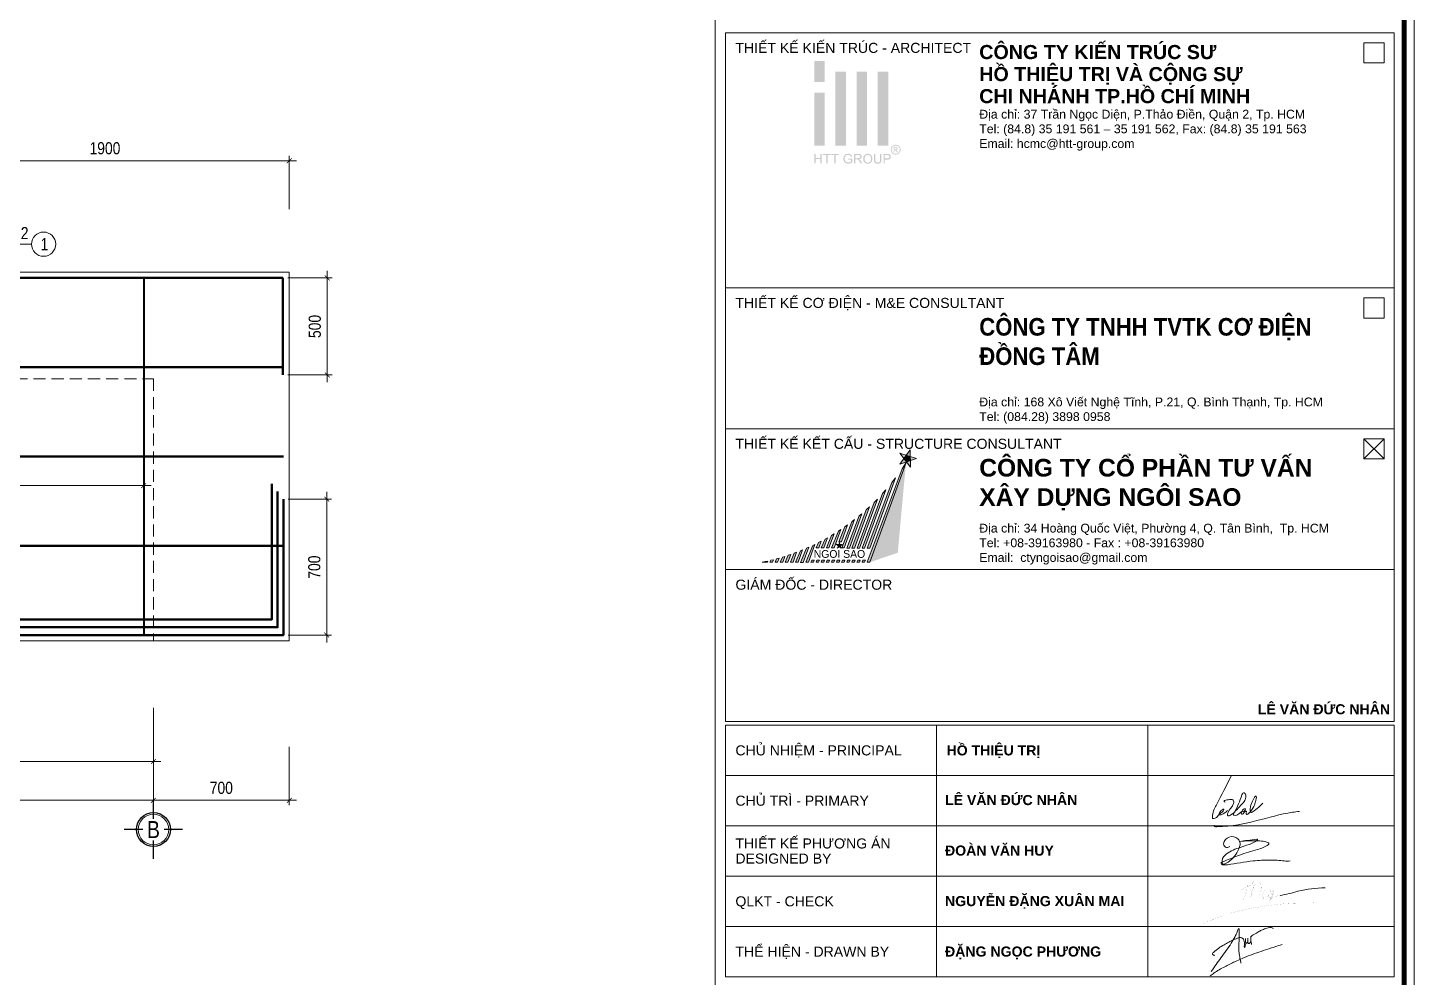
# Model space of a CAD drawing. Header units: millimetres. Extents: x 3014920 to 3563667, y -1638653 to -1356471.
# Drawn here: x 3054667 to 3061815, y -1596636 to -1591744 of the extents above; entities that cross this region are included whole.
import ezdxf
from ezdxf.enums import TextEntityAlignment as Align
from ezdxf.xclip import XClip

# ---------------------------------------------------------------- set-up
doc = ezdxf.new("R2010")
doc.units = ezdxf.units.MM
doc.header["$MEASUREMENT"] = 0
doc.header["$XCLIPFRAME"] = 0
doc.header["$PDMODE"] = 2
doc.linetypes.add('HIDDEN', pattern=[0.375, 0.25, -0.125])
doc.layers.get('0').update_dxf_attribs({"lineweight": 9})
doc.layers.get('Defpoints').update_dxf_attribs({"color": 10, "lineweight": 0})
for name, color, linetype, lineweight in [('2', 2, 'Continuous', 20), ('CDAI', 21, 'Continuous', 40), ('CHG_XX_Khung ten$0$TEXT', 7, 'Continuous', 15), ('CTHEP', 50, 'Continuous', 50), ('DBAO', 90, 'Continuous', 13), ('DGIONG', 130, 'Continuous', 13), ('KTH', 154, 'Continuous', 9), ('Net khuat', 8, 'HIDDEN', 13), ('TEXT', 7, 'Continuous', 15)]:
    doc.layers.add(name, color=color, linetype=linetype, lineweight=lineweight)
doc.layers.add('8', color=8, linetype='Continuous')
doc.layers.add('CHG_XX_Khung ten$0$A1 BORDER$0$DGIONG', color=7, linetype='Continuous', lineweight=13, true_color=0x29ffff)
doc.layers.add('CHG_XX_Khung ten$0$A1 BORDER$0$STICK', color=7, linetype='Continuous', lineweight=9, true_color=0xe60000)
doc.styles.add('CHG_XX_Khung ten$0$A1 BORDER$0$ARIAL', font='arial.ttf')
doc.styles.add('CHG_XX_Khung ten$0$A1 BORDER$0$Arial - Bold', font='arialbd.ttf', dxfattribs={"height": 2.5})
doc.styles.add('CHG_XX_Khung ten$0$A1 BORDER$0$Star-AvoBold', font='VAVOB_0.TTF')
doc.styles.add('CHG_XX_Khung ten$0$Arial - Bold', font='arialbd.ttf')
doc.styles.add('CHG_XX_Khung ten$0$title block pccc$0$ARIAL', font='arial.ttf')
doc.styles.add('CHG_XX_Khung ten$0$title block pccc$0$Arial - Bold', font='arialbd.ttf', dxfattribs={"height": 2.5})
doc.styles.add('HELVECONDENSE', font='VHELVCN_0.TTF')
doc.styles.add('Star-HelCon', font='VHELVCN_0.TTF')
doc.styles.add('TTP-HelCon', font='VHELVCN_0.TTF')
doc.styles.add('VNI-HELVE-CONDENSE', font='VHELVCN_0.TTF')
doc.dimstyles.new('kc-25', dxfattribs={"dimtxt": 62.5, "dimasz": 20, "dimexe": 20, "dimexo": 50, "dimgap": 25, "dimtad": 3, "dimdec": 0, "dimzin": 0, "dimdsep": 46, "dimtxsty": 'VNI-HELVE-CONDENSE', "dimblk": 'DIM', "dimcen": 2.5, "dimclrd": 256, "dimclre": 154, "dimclrt": 7, "dimaunit": 1, "dimadec": 0, "dimazin": 0, "dimtfac": 1, "dimtdec": 0, "dimtix": 1, "dimtmove": 0, "dimatfit": 3, "dimldrblk": 'DOT', "dimfxl": 1, "dimtolj": 1, "dimtzin": 0, "dimarcsym": 0})
doc.dimstyles.new('TTP-25', dxfattribs={"dimscale": 25, "dimtxt": 2.5, "dimasz": 1, "dimexe": 1, "dimexo": 1, "dimgap": 0.09, "dimtad": 0, "dimdec": 4, "dimrnd": 1, "dimzin": 9, "dimdsep": 46, "dimtxsty": 'TTP-HelCon', "dimblk": 'ARCHTICK', "dimcen": 0.09, "dimdle": 1.5, "dimclrd": 256, "dimclre": 256, "dimclrt": 7, "dimadec": 0, "dimazin": 0, "dimtfac": 1, "dimtdec": 4, "dimtmove": 0, "dimatfit": 3, "dimldrblk": 'ARCHTICK', "dimfxl": 1, "dimtvp": 1, "dimtolj": 1, "dimtzin": 0, "dimarcsym": 0})

# ---------------------------------------------------------------- blocks, each defined once
blk = doc.blocks.new('_ArchTick')
at = {"color": 0, "linetype": 'ByBlock', "const_width": 0.15}
blk.add_lwpolyline([(-0.5, -0.5), (0.5, 0.5)], dxfattribs=at)
blk = doc.blocks.new('*D1172')
at = {"layer": 'Defpoints', "color": 0, "transparency": 16777216}
for p in [(23196.7, -673.3), (23896.7, -673.3), (23896.7, -974.4)]:
    blk.add_point(p, dxfattribs=at)
at = {"layer": 'KTH', "lineweight": -2, "transparency": 16777216}
for p, q in [((23196.7, -698.3), (23196.7, -999.4)), ((23896.7, -698.3), (23896.7, -999.4)), ((23159.2, -974.4), (23934.2, -974.4))]:
    blk.add_line(p, q, dxfattribs=at)
at = {"layer": 'KTH', "lineweight": -2, "transparency": 16777216, "xscale": 25, "yscale": 25, "zscale": 25, "rotation": 180}
blk.add_blockref('_ArchTick', (23196.7, -974.4), dxfattribs=at)
at = {"layer": 'KTH', "lineweight": -2, "transparency": 16777216, "xscale": 25, "yscale": 25, "zscale": 25}
blk.add_blockref('_ArchTick', (23896.7, -974.4), dxfattribs=at)
at = {"layer": 'KTH', "color": 7, "transparency": 16777216, "insert": (23546.7, -910.5), "char_height": 62.5, "attachment_point": 5, "style": 'TTP-HelCon'}
blk.add_mtext('\\A1;700', dxfattribs=at)
blk = doc.blocks.new('*D1173')
at = {"layer": 'Defpoints', "color": 0, "transparency": 16777216}
for p in [(20096.7, -473.4), (23196.7, -473.4), (23196.7, -774.4)]:
    blk.add_point(p, dxfattribs=at)
at = {"layer": 'KTH', "lineweight": -2, "transparency": 16777216}
for p, q in [((20096.7, -498.4), (20096.7, -799.4)), ((23196.7, -498.4), (23196.7, -799.4)), ((20059.2, -774.4), (23234.2, -774.4))]:
    blk.add_line(p, q, dxfattribs=at)
at = {"layer": 'KTH', "lineweight": -2, "transparency": 16777216, "xscale": 25, "yscale": 25, "zscale": 25, "rotation": 180}
blk.add_blockref('_ArchTick', (20096.7, -774.4), dxfattribs=at)
at = {"layer": 'KTH', "lineweight": -2, "transparency": 16777216, "xscale": 25, "yscale": 25, "zscale": 25}
blk.add_blockref('_ArchTick', (23196.7, -774.4), dxfattribs=at)
at = {"layer": 'KTH', "color": 7, "transparency": 16777216, "insert": (21646.7, -710.6), "char_height": 62.5, "attachment_point": 5, "style": 'TTP-HelCon'}
blk.add_mtext('\\A1;3100', dxfattribs=at)
blk = doc.blocks.new('*D1174')
at = {"layer": 'Defpoints', "color": 0, "transparency": 16777216}
for p in [(23896.7, 2321), (21996.7, 2047), (23896.7, 2047)]:
    blk.add_point(p, dxfattribs=at)
at = {"layer": 'KTH', "lineweight": -2, "transparency": 16777216}
for p, q in [((21959.2, 2321), (23934.2, 2321)), ((21996.7, 2072), (21996.7, 2346)), ((23896.7, 2072), (23896.7, 2346))]:
    blk.add_line(p, q, dxfattribs=at)
at = {"layer": 'KTH', "lineweight": -2, "transparency": 16777216, "xscale": 25, "yscale": 25, "zscale": 25, "rotation": 180}
blk.add_blockref('_ArchTick', (21996.7, 2321), dxfattribs=at)
at = {"layer": 'KTH', "lineweight": -2, "transparency": 16777216, "xscale": 25, "yscale": 25, "zscale": 25}
blk.add_blockref('_ArchTick', (23896.7, 2321), dxfattribs=at)
at = {"layer": 'KTH', "color": 7, "transparency": 16777216, "insert": (22946.7, 2384.9), "char_height": 62.5, "attachment_point": 5, "style": 'TTP-HelCon'}
blk.add_mtext('\\A1;1900', dxfattribs=at)
blk = doc.blocks.new('*D1180')
at = {"layer": 'Defpoints', "color": 0, "transparency": 16777216}
for p in [(20096.7, 1144.2), (23146.7, 1144.2), (20096.7, 647)]:
    blk.add_point(p, dxfattribs=at)
at = {"layer": 'KTH', "lineweight": -2, "transparency": 16777216}
for p, q in [((20096.7, 1119.2), (20096.7, 622)), ((23146.7, 1119.2), (23146.7, 622)), ((23184.2, 647), (20059.2, 647))]:
    blk.add_line(p, q, dxfattribs=at)
at = {"layer": 'KTH', "lineweight": -2, "transparency": 16777216, "xscale": 25, "yscale": 25, "zscale": 25, "rotation": 180}
blk.add_blockref('_ArchTick', (20096.7, 647), dxfattribs=at)
at = {"layer": 'KTH', "lineweight": -2, "transparency": 16777216, "xscale": 25, "yscale": 25, "zscale": 25}
blk.add_blockref('_ArchTick', (23146.7, 647), dxfattribs=at)
at = {"layer": 'KTH', "color": 7, "transparency": 16777216, "insert": (21621.7, 717), "char_height": 62.5, "attachment_point": 5, "style": 'TTP-HelCon'}
blk.add_mtext('\\A1;4Þ14a150-3', dxfattribs=at)
blk = doc.blocks.new('*D1184')
at = {"layer": 'Defpoints', "color": 0, "transparency": 16777216}
for p in [(10946.7, -473.4), (23196.7, -473.4), (23196.7, -974.4)]:
    blk.add_point(p, dxfattribs=at)
at = {"layer": 'KTH', "lineweight": -2, "transparency": 16777216}
for p, q in [((10946.7, -498.4), (10946.7, -999.4)), ((23196.7, -498.4), (23196.7, -999.4)), ((10909.2, -974.4), (23234.2, -974.4))]:
    blk.add_line(p, q, dxfattribs=at)
at = {"layer": 'KTH', "lineweight": -2, "transparency": 16777216, "xscale": 25, "yscale": 25, "zscale": 25, "rotation": 180}
blk.add_blockref('_ArchTick', (10946.7, -974.4), dxfattribs=at)
at = {"layer": 'KTH', "lineweight": -2, "transparency": 16777216, "xscale": 25, "yscale": 25, "zscale": 25}
blk.add_blockref('_ArchTick', (23196.7, -974.4), dxfattribs=at)
at = {"layer": 'KTH', "color": 7, "transparency": 16777216, "insert": (17071.7, -910.5), "char_height": 62.5, "attachment_point": 5, "style": 'TTP-HelCon'}
blk.add_mtext('\\A1;12250', dxfattribs=at)
blk = doc.blocks.new('*D1188')
at = {"layer": 'Defpoints', "color": 0, "transparency": 16777216}
for p in [(23864.7, 1717), (23864.7, 1217), (24092.7, 1217)]:
    blk.add_point(p, dxfattribs=at)
at = {"layer": 'KTH', "lineweight": -2, "transparency": 16777216}
for p, q in [((23889.7, 1717), (24117.7, 1717)), ((24092.7, 1754.5), (24092.7, 1179.5)), ((23889.7, 1217), (24117.7, 1217))]:
    blk.add_line(p, q, dxfattribs=at)
at = {"layer": 'KTH', "lineweight": -2, "transparency": 16777216, "xscale": 25, "yscale": 25, "zscale": 25}
for p, rotation in [((24092.7, 1717), 90), ((24092.7, 1217), 270)]:
    blk.add_blockref('_ArchTick', p, dxfattribs=dict(at, rotation=rotation))
at = {"layer": 'KTH', "color": 7, "transparency": 16777216, "insert": (24028.9, 1467), "char_height": 62.5, "attachment_point": 5, "rotation": 90, "style": 'TTP-HelCon'}
blk.add_mtext('\\A1;500', dxfattribs=at)
blk = doc.blocks.new('*D1189')
at = {"layer": 'Defpoints', "color": 0, "transparency": 16777216}
for p in [(23866.7, 577), (23866.7, -123), (24090.1, -123)]:
    blk.add_point(p, dxfattribs=at)
at = {"layer": 'KTH', "lineweight": -2, "transparency": 16777216}
for p, q in [((23891.7, 577), (24115.1, 577)), ((24090.1, 614.5), (24090.1, -160.5)), ((23891.7, -123), (24115.1, -123))]:
    blk.add_line(p, q, dxfattribs=at)
at = {"layer": 'KTH', "lineweight": -2, "transparency": 16777216, "xscale": 25, "yscale": 25, "zscale": 25}
for p, rotation in [((24090.1, 577), 90), ((24090.1, -123), 270)]:
    blk.add_blockref('_ArchTick', p, dxfattribs=dict(at, rotation=rotation))
at = {"layer": 'KTH', "color": 7, "transparency": 16777216, "insert": (24026.3, 227), "char_height": 62.5, "attachment_point": 5, "rotation": 90, "style": 'TTP-HelCon'}
blk.add_mtext('\\A1;700', dxfattribs=at)
blk = doc.blocks.new('DIM')
h = blk.add_hatch(color=1)
h.paths.add_polyline_path([(0.49, 0.29, 1), (0.29, 0.49), (-0.19, 0), (0.19, 0)])
h.paths.add_polyline_path([(0.19, 0), (-0.19, 0), (-0.49, -0.29, 1), (-0.29, -0.49)])
at = {"color": 9}
for p, q in [((-0.19, 0), (-1.5, 0)), ((0.19, 0), (1.5, 0))]:
    blk.add_line(p, q, dxfattribs=at)
at = {"color": 1}
for p, q in [((-0.49, -0.29), (0.29, 0.49)), ((-0.29, -0.49), (0.49, 0.29)), ((-0.19, 0), (0.19, 0))]:
    blk.add_line(p, q, dxfattribs=at)
blk.add_arc((-0.39, -0.39), 0.138, 135, 315, dxfattribs=at)
blk = doc.blocks.new('dau truc')
blk.add_circle((0, 0), 180)
at = {"layer": '8'}
for p, q in [((0, 127), (0, 345)), ((-127, 0), (-345, 0)), ((0, -345), (0, -127)), ((345, 0), (127, 0))]:
    blk.add_line(p, q, dxfattribs=at)
blk.add_circle((0, 0), 200, dxfattribs=at)
at = {"layer": 'TEXT', "style": 'HELVECONDENSE'}
blk.add_attdef('A', text='', height=233, dxfattribs=at).set_placement((0, 0), align=Align.MIDDLE)
blk = doc.blocks.new('CHG_XX_Khung ten$0$A1 BORDER$0$HTT-Logo')
at = {"true_color": 0x134fb3}
h = blk.add_hatch(color=154, dxfattribs=at)
h.paths.add_polyline_path([(3, 29.1), (0, 29.1), (0, 23.1), (3, 23.1)])
h.paths.add_polyline_path([(3, 20.1), (0, 20.1), (0, 5.1), (3, 5.1)])
h.paths.add_polyline_path([(9, 26.1), (6, 26.1), (6, 5.1), (9, 5.1)])
h.paths.add_polyline_path([(15, 26.1), (12, 26.1), (12, 5.1), (15, 5.1)])
h.paths.add_polyline_path([(21, 26.1), (18, 26.1), (18, 5.1), (21, 5.1)])
h.paths.add_polyline_path([(2.12, 2.7), (1.76, 2.7), (1.76, 1.59), (0.36, 1.59), (0.36, 2.7), (0, 2.7), (0, 0), (0.36, 0), (0.36, 1.27), (1.76, 1.27), (1.76, 0), (2.12, 0)])
h.paths.add_polyline_path([(4.65, 2.7), (2.51, 2.7), (2.51, 2.38), (3.4, 2.38), (3.4, 0), (3.76, 0), (3.76, 2.38), (4.65, 2.38)])
h.paths.add_polyline_path([(6.95, 2.7), (4.81, 2.7), (4.81, 2.38), (5.7, 2.38), (5.7, 0), (6.06, 0), (6.06, 2.38), (6.95, 2.38)])
h.paths.add_polyline_path([(8.64, 1.36), (8.64, 1.41), (8.66, 1.58), (8.69, 1.75), (8.75, 1.9), (8.81, 2.03), (8.92, 2.17), (9.05, 2.28), (9.2, 2.37), (9.29, 2.39), (9.45, 2.43), (9.65, 2.44), (9.84, 2.42), (10, 2.37), (10.14, 2.29), (10.26, 2.18), (10.34, 2.03), (10.41, 1.86), (10.73, 1.95), (10.68, 2.11), (10.61, 2.26), (10.53, 2.39), (10.45, 2.47), (10.31, 2.57), (10.16, 2.65), (10.13, 2.66), (9.97, 2.71), (9.8, 2.74), (9.63, 2.75), (9.55, 2.74), (9.38, 2.73), (9.21, 2.7), (9.06, 2.65), (8.91, 2.58), (8.88, 2.56), (8.75, 2.47), (8.63, 2.36), (8.53, 2.23), (8.44, 2.07), (8.41, 1.99), (8.35, 1.84), (8.31, 1.68), (8.28, 1.51), (8.27, 1.34), (8.28, 1.26), (8.29, 1.09), (8.32, 0.92), (8.38, 0.77), (8.44, 0.62), (8.46, 0.58), (8.55, 0.44), (8.66, 0.32), (8.79, 0.21), (8.93, 0.12), (9, 0.09), (9.15, 0.03), (9.31, -0.01), (9.48, -0.04), (9.65, -0.05), (9.73, -0.04), (9.9, -0.03), (10.07, 0.01), (10.23, 0.06), (10.34, 0.11), (10.48, 0.18), (10.63, 0.27), (10.77, 0.38), (10.77, 1.38), (9.63, 1.38), (9.63, 1.06), (10.42, 1.06), (10.42, 0.56), (10.39, 0.53), (10.26, 0.45), (10.09, 0.37), (9.96, 0.32), (9.8, 0.29), (9.63, 0.28), (9.62, 0.28), (9.45, 0.29), (9.28, 0.33), (9.12, 0.4), (8.97, 0.49), (8.86, 0.61), (8.77, 0.75), (8.73, 0.85), (8.68, 1), (8.65, 1.17)])
h.paths.add_polyline_path([(13.16, 1.39), (13.28, 1.48), (13.3, 1.51), (13.39, 1.64), (13.44, 1.79), (13.46, 1.96), (13.46, 2.06), (13.42, 2.22), (13.35, 2.37), (13.31, 2.43), (13.19, 2.55), (13.05, 2.63), (13.01, 2.64), (12.87, 2.67), (12.7, 2.69), (12.5, 2.7), (11.3, 2.7), (11.3, 0), (11.66, 0), (11.66, 1.2), (12.07, 1.2), (12.11, 1.2), (12.28, 1.19), (12.44, 1.11), (12.49, 1.07), (12.62, 0.93), (12.67, 0.86), (12.77, 0.73), (12.88, 0.56), (13.23, 0), (13.68, 0), (13.21, 0.73), (13.13, 0.85), (13.03, 0.98), (12.92, 1.09), (12.86, 1.14), (12.7, 1.23), (12.86, 1.26), (13.03, 1.31)])
h.paths.add_polyline_path([(11.66, 1.51), (11.66, 2.4), (12.51, 2.4), (12.67, 2.39), (12.83, 2.35), (12.97, 2.27), (13.06, 2.13), (13.09, 1.96), (13.08, 1.87), (13.02, 1.72), (12.96, 1.64), (12.8, 1.55), (12.62, 1.52), (12.43, 1.51)], flags=16)
h.paths.add_polyline_path([(16.49, 1.43), (16.48, 1.6), (16.44, 1.77), (16.4, 1.92), (16.34, 2.07), (16.33, 2.09), (16.24, 2.23), (16.14, 2.36), (16.02, 2.47), (15.88, 2.57), (15.85, 2.59), (15.7, 2.66), (15.54, 2.71), (15.38, 2.74), (15.2, 2.75), (15.15, 2.75), (14.98, 2.73), (14.82, 2.7), (14.66, 2.64), (14.52, 2.57), (14.39, 2.48), (14.27, 2.37), (14.18, 2.26), (14.1, 2.14), (14.03, 2), (13.98, 1.84), (13.94, 1.68), (13.92, 1.5), (13.91, 1.31), (13.91, 1.29), (13.92, 1.12), (13.95, 0.96), (14, 0.8), (14.07, 0.64), (14.07, 0.62), (14.16, 0.48), (14.26, 0.35), (14.38, 0.23), (14.52, 0.14), (14.56, 0.12), (14.71, 0.04), (14.86, -0.01), (15.03, -0.04), (15.2, -0.05), (15.21, -0.05), (15.38, -0.03), (15.55, 0), (15.7, 0.05), (15.86, 0.12), (15.87, 0.13), (16.01, 0.22), (16.13, 0.33), (16.24, 0.46), (16.33, 0.61), (16.36, 0.69), (16.42, 0.84), (16.46, 1), (16.48, 1.17), (16.49, 1.35)])
h.paths.add_polyline_path([(14.28, 1.45), (14.3, 1.64), (14.34, 1.81), (14.4, 1.95), (14.47, 2.08), (14.57, 2.2), (14.73, 2.32), (14.88, 2.38), (15.04, 2.43), (15.21, 2.44), (15.38, 2.42), (15.54, 2.38), (15.69, 2.31), (15.82, 2.2), (15.93, 2.07), (16.01, 1.93), (16.04, 1.85), (16.09, 1.7), (16.12, 1.53), (16.12, 1.32), (16.11, 1.12), (16.08, 0.95), (16.03, 0.79), (15.96, 0.66), (15.86, 0.54), (15.8, 0.48), (15.67, 0.38), (15.53, 0.32), (15.37, 0.27), (15.2, 0.26), (15.12, 0.26), (14.95, 0.29), (14.8, 0.35), (14.67, 0.43), (14.54, 0.54), (14.45, 0.66), (14.37, 0.8), (14.32, 0.95), (14.29, 1.12), (14.28, 1.31)], flags=16)
h.paths.add_polyline_path([(17.31, 2.7), (16.96, 2.7), (16.96, 1.12), (16.96, 0.93), (16.98, 0.75), (17.02, 0.6), (17.06, 0.46), (17.07, 0.44), (17.15, 0.3), (17.27, 0.18), (17.4, 0.08), (17.51, 0.03), (17.67, -0.01), (17.84, -0.04), (18.02, -0.05), (18.2, -0.04), (18.37, -0.01), (18.52, 0.04), (18.66, 0.1), (18.68, 0.12), (18.81, 0.22), (18.91, 0.35), (18.99, 0.49), (19.02, 0.61), (19.06, 0.76), (19.07, 0.94), (19.08, 1.14), (19.08, 2.7), (18.72, 2.7), (18.72, 1.14), (18.72, 1.06), (18.71, 0.86), (18.68, 0.69), (18.62, 0.55), (18.55, 0.45), (18.49, 0.4), (18.36, 0.33), (18.19, 0.29), (17.99, 0.28), (17.92, 0.28), (17.75, 0.31), (17.6, 0.37), (17.46, 0.48), (17.38, 0.63), (17.34, 0.77), (17.32, 0.94), (17.31, 1.14)])
h.paths.add_polyline_path([(21.42, 1.25), (21.52, 1.34), (21.6, 1.45), (21.67, 1.59), (21.72, 1.75), (21.73, 1.92), (21.73, 1.97), (21.71, 2.13), (21.65, 2.29), (21.56, 2.44), (21.44, 2.55), (21.42, 2.56), (21.27, 2.63), (21.1, 2.67), (21.05, 2.68), (20.89, 2.7), (20.69, 2.7), (19.67, 2.7), (19.67, 0), (20.03, 0), (20.03, 1.1), (20.72, 1.1), (20.76, 1.1), (20.96, 1.11), (21.14, 1.14), (21.29, 1.19)])
h.paths.add_polyline_path([(20.03, 1.42), (20.03, 2.38), (20.72, 2.38), (20.93, 2.37), (21.06, 2.36), (21.16, 2.31), (21.28, 2.2), (21.34, 2.08), (21.37, 1.91), (21.36, 1.82), (21.31, 1.67), (21.22, 1.54), (21.09, 1.47), (20.93, 1.43), (20.73, 1.42)], flags=16)
h.paths.add_polyline_path([(23.87, 2.76), (24.01, 2.85), (24.13, 2.96), (24.24, 3.09), (24.33, 3.24), (24.35, 3.28), (24.42, 3.44), (24.47, 3.6), (24.5, 3.76), (24.51, 3.93), (24.51, 3.98), (24.49, 4.15), (24.46, 4.31), (24.4, 4.47), (24.33, 4.62), (24.29, 4.69), (24.19, 4.82), (24.08, 4.94), (23.95, 5.05), (23.81, 5.14), (23.77, 5.16), (23.61, 5.23), (23.45, 5.28), (23.29, 5.31), (23.12, 5.32), (23.08, 5.31), (22.92, 5.3), (22.76, 5.27), (22.6, 5.21), (22.44, 5.14), (22.38, 5.1), (22.24, 5.01), (22.12, 4.89), (22.01, 4.77), (21.92, 4.62), (21.89, 4.57), (21.82, 4.41), (21.77, 4.25), (21.74, 4.09), (21.73, 3.93), (21.73, 3.87), (21.75, 3.71), (21.79, 3.55), (21.84, 3.39), (21.92, 3.24), (21.95, 3.18), (22.05, 3.04), (22.16, 2.92), (22.29, 2.81), (22.43, 2.72), (22.48, 2.7), (22.64, 2.63), (22.79, 2.58), (22.96, 2.55), (23.12, 2.54), (23.18, 2.54), (23.34, 2.55), (23.5, 2.59), (23.66, 2.65), (23.82, 2.72)])
h.paths.add_polyline_path([(22.55, 2.92), (22.45, 2.98), (22.32, 3.09), (22.21, 3.21), (22.12, 3.35), (22.07, 3.44), (22.01, 3.6), (21.98, 3.76), (21.96, 3.93), (21.97, 4.03), (22, 4.19), (22.05, 4.35), (22.12, 4.51), (22.18, 4.61), (22.29, 4.73), (22.41, 4.85), (22.56, 4.94), (22.64, 4.98), (22.8, 5.04), (22.96, 5.07), (23.12, 5.09), (23.21, 5.08), (23.37, 5.06), (23.53, 5.01), (23.69, 4.94), (23.79, 4.88), (23.92, 4.77), (24.03, 4.65), (24.13, 4.51), (24.17, 4.41), (24.23, 4.25), (24.27, 4.09), (24.28, 3.93), (24.28, 3.83), (24.25, 3.67), (24.2, 3.51), (24.13, 3.35), (24.07, 3.25), (23.96, 3.13), (23.84, 3.01), (23.7, 2.92), (23.61, 2.87), (23.45, 2.81), (23.29, 2.78), (23.12, 2.77), (23.02, 2.77), (22.86, 2.8), (22.7, 2.85)], flags=16)
h.paths.add_polyline_path([(22.51, 3.16), (22.51, 4.65), (23.03, 4.65), (23.23, 4.64), (23.4, 4.62), (23.55, 4.52), (23.6, 4.47), (23.66, 4.31), (23.67, 4.25), (23.64, 4.09), (23.55, 3.96), (23.42, 3.87), (23.24, 3.82), (23.37, 3.75), (23.46, 3.64), (23.57, 3.47), (23.77, 3.16), (23.47, 3.16), (23.34, 3.39), (23.23, 3.58), (23.14, 3.7), (23.09, 3.74), (22.94, 3.79), (22.9, 3.79), (22.76, 3.79), (22.76, 3.16)], flags=0)
h.paths.add_polyline_path([(22.76, 4), (22.76, 4.45), (23.03, 4.45), (23.13, 4.45), (23.27, 4.42), (23.37, 4.35), (23.41, 4.21), (23.33, 4.06), (23.24, 4.02), (23.05, 4)], flags=0)
blk = doc.blocks.new('CHG_XX_Khung ten')
at = {"layer": 'CHG_XX_Khung ten$0$A1 BORDER$0$DGIONG'}
h = blk.add_hatch(color=256, dxfattribs=at)
h.paths.add_polyline_path([(724.94, 283.19), (724.15, 281.97), (717.19, 263.38), (717.7, 263.38)])
h.paths.add_polyline_path([(722.81, 280.17), (722.1, 279.22), (717.21, 266.21), (717.72, 266.21)], flags=17)
h.paths.add_polyline_path([(720.93, 277.8), (720.27, 277.04), (716.19, 266.22), (716.7, 266.22)])
h.paths.add_polyline_path([(719.23, 275.93), (718.6, 275.29), (715.18, 266.22), (715.69, 266.22)])
h.paths.add_polyline_path([(717.65, 274.38), (717.03, 273.81), (714.16, 266.22), (714.67, 266.22)])
h.paths.add_polyline_path([(716.14, 273.03), (715.61, 272.59), (713.15, 266.22), (713.66, 266.22)])
h.paths.add_polyline_path([(714.69, 271.86), (714.17, 271.45), (712.13, 266.23), (712.64, 266.23)])
h.paths.add_polyline_path([(713.29, 270.81), (712.76, 270.43), (711.57, 267.46), (712.07, 267.47)])
h.paths.add_polyline_path([(710.1, 266.23), (710.61, 266.24), (711.93, 269.87), (711.48, 269.56)])
h.paths.add_polyline_path([(710.61, 269.02), (710.13, 268.73), (709.08, 266.24), (709.59, 266.24)])
h.paths.add_polyline_path([(709.31, 268.26), (708.82, 267.97), (708.07, 266.24), (708.58, 266.24)])
h.paths.add_polyline_path([(708.04, 267.56), (707.54, 267.3), (707.05, 266.25), (707.56, 266.25)])
h.paths.add_polyline_path([(716.84, 263.8), (716.33, 263.8), (716.18, 263.38), (716.69, 263.38)])
h.paths.add_polyline_path([(715.67, 263.39), (715.82, 263.8), (715.32, 263.8), (715.16, 263.39)])
h.paths.add_polyline_path([(714.15, 263.39), (714.65, 263.39), (714.8, 263.8), (714.3, 263.8)])
h.paths.add_polyline_path([(713.13, 263.39), (713.64, 263.4), (713.79, 263.81), (713.28, 263.81)])
h.paths.add_polyline_path([(712.77, 263.81), (712.27, 263.81), (712.11, 263.39), (712.62, 263.4)])
h.paths.add_polyline_path([(711.25, 263.81), (711.1, 263.4), (711.61, 263.4), (711.76, 263.81)])
h.paths.add_polyline_path([(710.59, 263.4), (710.74, 263.82), (710.24, 263.82), (710.08, 263.4)])
h.paths.add_polyline_path([(709.73, 263.82), (709.22, 263.82), (709.07, 263.41), (709.57, 263.41)])
h.paths.add_polyline_path([(708.71, 263.82), (708.21, 263.82), (708.05, 263.41), (708.56, 263.41)])
h.paths.add_polyline_path([(707.54, 263.41), (707.69, 263.83), (707.19, 263.83), (707.03, 263.41)])
h.paths.add_polyline_path([(706.68, 263.83), (706.17, 263.83), (706.02, 263.42), (706.53, 263.42)])
h.paths.add_polyline_path([(705, 263.42), (705.51, 263.42), (706.79, 266.93), (706.4, 266.74)])
h.paths.add_polyline_path([(703.97, 263.37), (704.48, 263.37), (705.57, 266.36), (705.14, 266.17)])
h.paths.add_polyline_path([(704.36, 265.84), (703.91, 265.65), (702.96, 263.38), (703.46, 263.38)])
h.paths.add_polyline_path([(703.17, 265.37), (702.69, 265.19), (701.94, 263.38), (702.45, 263.38)])
h.paths.add_polyline_path([(702, 264.94), (701.5, 264.77), (700.92, 263.38), (701.43, 263.38)])
h.paths.add_polyline_path([(700.84, 264.56), (700.33, 264.4), (699.91, 263.39), (700.42, 263.39)])
h.paths.add_polyline_path([(699.7, 264.21), (699.18, 264.06), (698.89, 263.39), (699.4, 263.39)])
h.paths.add_polyline_path([(698.57, 263.9), (698.04, 263.77), (697.87, 263.38), (698.38, 263.39)])
h.paths.add_polyline_path([(697.37, 263.39), (697.45, 263.63), (696.91, 263.51), (696.35, 263.38)])
blk.add_hatch(color=256, dxfattribs=at).paths.add_polyline_path([(724.92, 283.21), (717.68, 263.38), (723.28, 265.27)])
at = {"layer": 'CHG_XX_Khung ten$0$A1 BORDER$0$STICK'}
for points in [[(723.71, 282.88), (725.74, 285.75), (725.8, 282.26), (723.67, 285.06), (727.02, 284.03)], [(725.76, 284.41), (724.96, 284.66), (724.49, 283.98), (724.99, 283.32), (725.77, 283.6)], [(711.25, 266.22), (711.64, 267.39), (712.01, 266.22), (711.02, 266.95), (712.24, 266.93)], [(711.87, 266.67), (711.78, 266.94), (711.49, 266.94), (711.4, 266.67), (711.63, 266.5)]]:
    blk.add_hatch(color=256, dxfattribs=at).paths.add_polyline_path(points)
for p, q in [((687, 577), (687, 17)), ((816, 283.93), (820, 287.93)), ((820, 283.93), (816, 287.93))]:
    blk.add_line(p, q)
at = {"color": 9, "linetype": 'Continuous'}
for p, q in [((731, 231), (731, 181)), ((773, 231), (773, 181))]:
    blk.add_line(p, q, dxfattribs=at)
for points in [[(15, 579), (826, 579), (826, 15), (15, 15)], [(816, 362.62), (820, 362.62), (820, 366.62), (816, 366.62)], [(816, 311.93), (820, 311.93), (820, 315.93), (816, 315.93)], [(816, 283.93), (820, 283.93), (820, 287.93), (816, 287.93)]]:
    blk.add_lwpolyline(points, close=True)
at = {"color": 4, "linetype": 'Continuous', "const_width": 1}
blk.add_lwpolyline([(17, 577), (824, 577), (824, 17), (17, 17)], close=True, dxfattribs=at)
at = {"linetype": 'Continuous'}
for points in [[(689, 368.62), (822, 368.62), (822, 317.93), (689, 317.93)], [(689, 317.93), (822, 317.93), (822, 289.93), (689, 289.93)], [(689, 289.93), (822, 289.93), (822, 261.93), (689, 261.93)]]:
    blk.add_lwpolyline(points, close=True, dxfattribs=at)
at = {"color": 9, "linetype": 'Continuous'}
for points in [[(689, 261.93), (822, 261.93), (822, 231.73), (689, 231.73)], [(822, 221), (689, 221), (689, 231), (822, 231)], [(822, 211), (689, 211), (689, 221), (822, 221)], [(822, 201), (689, 201), (689, 211), (822, 211)], [(822, 191), (689, 191), (689, 201), (822, 201)], [(822, 181), (689, 181), (689, 191), (822, 191)]]:
    blk.add_lwpolyline(points, close=True, dxfattribs=at)
blk.add_lwpolyline([(822, 211), (689, 211), (822, 211)], dxfattribs=at)
at = {"color": 1}
for points in [[(785.63, 182.08), (787.56, 184.76), (789.61, 187.7), (790.35, 188.98), (790.79, 189.92), (791.06, 190.59), (791.21, 189.09), (791.18, 188.31), (791.14, 187.75), (791.09, 186.47), (791.21, 185.58), (791.42, 184.31), (791.51, 183.99), (791.51, 183.74)], [(786.29, 185.19), (785.86, 185.61), (786.06, 185.86), (787.11, 186.7), (788.17, 187.35), (789.1, 187.9), (790.12, 188.41), (790.69, 188.61), (791.04, 188.74), (791.47, 188.79), (791.73, 188.72), (791.92, 188.61), (792.08, 188.33), (792.16, 188.06), (792.21, 187.84), (792.21, 187.27), (792.2, 187.05), (792.23, 186.85), (792.39, 187.1), (792.48, 187.84), (792.46, 188.12), (792.44, 188.61), (792.46, 188.03), (792.53, 187.67), (792.73, 187.74), (792.86, 187.87), (792.9, 188.09), (792.9, 188.28), (792.87, 188.7), (792.91, 188.19), (792.93, 187.79), (792.94, 187.69), (793.11, 187.61), (793.31, 187.73), (793.45, 187.93), (793.48, 188.22), (793.48, 188.64), (793.48, 189.05), (793.48, 188.49), (793.56, 187.84), (793.63, 187.45), (793.48, 188.6), (793.51, 188.92), (794.2, 189.45), (794.72, 189.76), (795.44, 190.17), (796.2, 190.5), (796.65, 190.69), (797.26, 190.79), (797.77, 190.74), (797.95, 190.55)], [(785.43, 181.21), (786.17, 181.73), (788.31, 183), (790.34, 184), (791.77, 184.64), (795.08, 185.91), (796.87, 186.5), (799.7, 187.42)]]:
    blk.add_spline(points, degree=3, dxfattribs=at)
at = {"layer": 'CHG_XX_Khung ten$0$A1 BORDER$0$DGIONG'}
for points in [[(724.94, 283.19), (717.7, 263.38), (717.19, 263.38), (724.15, 281.97), (724.94, 283.19)], [(722.81, 280.17), (717.72, 266.21), (717.21, 266.21), (722.1, 279.22), (722.81, 280.17)], [(719.23, 275.93), (715.69, 266.22), (715.18, 266.22), (718.6, 275.29), (719.23, 275.93)], [(720.93, 277.8), (716.7, 266.22), (716.19, 266.22), (720.27, 277.04), (720.93, 277.8)], [(716.14, 273.03), (713.66, 266.22), (713.15, 266.22), (715.61, 272.59), (716.14, 273.03)], [(717.65, 274.38), (714.67, 266.22), (714.16, 266.22), (717.03, 273.81), (717.65, 274.38)], [(713.29, 270.81), (712.07, 267.47), (711.57, 267.46), (712.76, 270.43), (713.29, 270.81)], [(714.69, 271.86), (712.64, 266.23), (712.13, 266.23), (714.17, 271.45), (714.69, 271.86)], [(708.04, 267.56), (707.56, 266.25), (707.05, 266.25), (707.54, 267.3), (708.04, 267.56)], [(709.31, 268.26), (708.58, 266.24), (708.07, 266.24), (708.82, 267.97), (709.31, 268.26)], [(710.61, 269.02), (709.59, 266.24), (709.08, 266.24), (710.13, 268.73), (710.61, 269.02)], [(711.93, 269.87), (710.61, 266.24), (710.1, 266.23), (711.48, 269.56), (711.93, 269.87)], [(702, 264.94), (701.43, 263.38), (700.92, 263.38), (701.5, 264.77), (702, 264.94)], [(703.17, 265.37), (702.45, 263.38), (701.94, 263.38), (702.69, 265.19), (703.17, 265.37)], [(704.36, 265.84), (703.46, 263.38), (702.96, 263.38), (703.91, 265.65), (704.36, 265.84)], [(705.57, 266.36), (704.48, 263.37), (703.97, 263.37), (705.14, 266.17), (705.57, 266.36)], [(706.79, 266.93), (705.51, 263.42), (705, 263.42), (706.4, 266.74), (706.79, 266.93)], [(697.45, 263.63), (697.37, 263.39), (696.35, 263.38), (696.91, 263.51), (697.45, 263.63)], [(698.57, 263.9), (698.38, 263.39), (697.87, 263.38), (698.04, 263.77), (698.57, 263.9)], [(699.7, 264.21), (699.4, 263.39), (698.89, 263.39), (699.18, 264.06), (699.7, 264.21)], [(700.84, 264.56), (700.42, 263.39), (699.91, 263.39), (700.33, 264.4), (700.84, 264.56)]]:
    blk.add_lwpolyline(points, dxfattribs=at)
for points in [[(706.53, 263.42), (706.68, 263.83), (706.17, 263.83), (706.02, 263.42)], [(707.54, 263.41), (707.69, 263.83), (707.19, 263.83), (707.03, 263.41)], [(708.56, 263.41), (708.71, 263.82), (708.21, 263.82), (708.05, 263.41)], [(709.57, 263.41), (709.73, 263.82), (709.22, 263.82), (709.07, 263.41)], [(710.59, 263.4), (710.74, 263.82), (710.24, 263.82), (710.08, 263.4)], [(711.61, 263.4), (711.76, 263.81), (711.25, 263.81), (711.1, 263.4)], [(712.62, 263.4), (712.77, 263.81), (712.27, 263.81), (712.11, 263.39)], [(713.64, 263.4), (713.79, 263.81), (713.28, 263.81), (713.13, 263.39)], [(714.65, 263.39), (714.8, 263.8), (714.3, 263.8), (714.15, 263.39)], [(715.67, 263.39), (715.82, 263.8), (715.32, 263.8), (715.16, 263.39)], [(716.69, 263.38), (716.84, 263.8), (716.33, 263.8), (716.18, 263.38)]]:
    blk.add_lwpolyline(points, close=True, dxfattribs=at)
at = {"layer": 'CHG_XX_Khung ten$0$A1 BORDER$0$STICK'}
for p, q in [((723.67, 285.06), (727.02, 284.03)), ((725.8, 282.26), (723.67, 285.06)), ((723.71, 282.88), (725.74, 285.75)), ((727.02, 284.03), (723.71, 282.88)), ((725.74, 285.75), (725.8, 282.26)), ((711.02, 266.95), (712.24, 266.93)), ((712.01, 266.22), (711.02, 266.95)), ((712.24, 266.93), (711.25, 266.22)), ((711.64, 267.39), (712.01, 266.22))]:
    blk.add_line(p, q, dxfattribs=at)
at = {"layer": 'CHG_XX_Khung ten$0$TEXT', "color": 1}
blk.add_lwpolyline([(801.29, 204.04, -0.124137), (800.16, 204.02, 0.028888), (797.25, 204.19, 0.026156), (793.98, 204.04, 0.007061), (788.86, 203.28, -0.091769), (787.85, 203.27, -0.25841), (787.51, 203.62, -0.039719), (788.28, 204, -0.004242), (791.23, 205.18, -0.019244), (794.8, 206.31, 0.094204), (797.02, 207.28, 0.504882), (796.98, 207.63, 0.07616), (796.3, 207.87, 0.041135), (794.97, 208.03, 0.034641), (791.34, 207.9, 0.01407), (792.8, 208.12, 0.003668), (794.71, 208.36, -0.800617), (794.79, 208.18, -0.093248), (793.21, 207.32, 0.020479), (791.05, 206.59, 0.096842), (788.38, 205.18, 0.259163), (787.77, 203.63, 0.564182), (788.17, 203.39, 0.087383), (789.69, 204.36, 0.156422), (791.35, 207.23, 0.228987), (790.91, 208.45, 0.272068), (789.19, 208.76, 0.293527), (788.08, 207.43, 0.171419), (788.25, 206.94, 0.281707), (788.69, 206.7, 0.217513), (789.34, 206.92)], format="xyb", dxfattribs=at)
at = {"layer": 'CHG_XX_Khung ten$0$TEXT', "color": 1, "const_width": 0.0121}
for points in [[(791.6, 198.34, 0.143835), (794.1, 199.89, -0.075685), (793.5, 197.02, -0.172299), (794.95, 199.92, -0.299798), (795.6, 198.96, -0.170508), (795.36, 197.75, 0.168316), (795.11, 197.03)], [(791.95, 196.04, -0.054469), (792.33, 197.1, 0.103257), (792.78, 199.38)], [(797.47, 197.92, 0.401177), (797.3, 198.32, 0.483935), (795.9, 197.43, 0.196997), (796.02, 196.61, 0.296639), (796.38, 196.53, 0.183057), (797.12, 197.39)], [(797.48, 198.09, 0.142769), (797.07, 197.1, 0.220826), (797.29, 196.56, 0.106687), (798.07, 198.16, 0.181562), (797.64, 197.4, -0.039872), (797.25, 196.09, -0.060225), (798.09, 197.69, 0.017174), (797.52, 196.45, -0.149286), (799.3, 197.16)], [(806.31, 195.73, -0.026807), (805.12, 195.66, 0.027369), (800.25, 195.52, 0.022423), (795.26, 194.89, 0.038275), (791.04, 194.04, 0.053272), (785.95, 192.37, 0.118692), (783.44, 190.96)]]:
    blk.add_lwpolyline(points, format="xyb", dxfattribs=at)
at = {"layer": 'CHG_XX_Khung ten$0$TEXT', "color": 1}
for centre, radius, start, end in [((808.51, 174.85), 23.83, 90.5448, 103.6788), ((793.37, 230.45), 33.81, 280.1185, 286.3373)]:
    blk.add_arc(centre, radius, start, end, dxfattribs=at)
for points in [[(789.62, 220.97), (786.72, 215.31), (785.87, 213.03), (785.94, 212.46), (786.42, 212.53), (787.18, 213.24), (787.77, 213.73), (788.12, 214.16), (788.07, 214.29), (787.94, 214.27), (787.28, 213.56), (787.2, 213.33), (787.26, 213.21), (787.44, 213.16), (787.7, 213.23), (788.87, 214.02)], [(788.4, 215.73), (788.18, 215.82), (788.21, 216), (788.32, 216.07), (788.7, 216.16), (789.23, 216.24), (789.76, 216.24), (790.01, 216.08), (790.1, 215.79), (790.05, 215.41), (788.96, 213.65), (788.88, 213.4), (788.88, 213.13), (789, 213.02), (789.17, 213.01), (789.51, 213.17), (790.77, 214.27), (791.67, 215.27), (792.3, 216.07), (792.5, 216.66), (792.49, 217.11), (792.33, 217.45), (792.13, 217.58), (791.94, 217.52), (791.73, 217.16), (790.12, 213.5), (790.04, 213.21), (790.14, 213.12), (791.53, 213.7), (792.32, 214.06), (792.42, 214.24), (792.36, 214.39), (792.17, 214.35), (791.86, 214.12), (791.68, 213.82), (791.57, 213.47), (791.67, 213.35), (791.96, 213.42), (792.51, 213.89), (792.61, 213.78), (792.55, 213.52), (792.61, 213.3), (792.77, 213.25), (793.05, 213.46), (794.1, 214.86), (794.42, 215.85), (794.57, 216.45), (794.53, 216.83), (794.42, 216.89), (794.27, 216.8), (794.14, 216.57), (793.62, 215.47), (793.41, 214.74), (793.36, 214.18), (793.41, 213.82), (793.56, 213.67), (793.77, 213.71), (794.19, 213.99), (795.35, 214.98), (795.89, 215.51)], [(786.22, 211.12), (786.28, 210.87), (786.71, 210.78), (801.78, 213.69), (803.18, 213.88)]]:
    blk.add_spline(points, degree=3, dxfattribs=at)
at = {"xscale": 0.7, "yscale": 0.7, "zscale": 0.7}
blk.add_blockref('CHG_XX_Khung ten$0$A1 BORDER$0$HTT-Logo', (706.68, 342.64), dxfattribs=at)
for s, height, style, p in [('THIẾT KẾ KIẾN TRÚC - ARCHITECT', 2, 'CHG_XX_Khung ten$0$A1 BORDER$0$ARIAL', (691, 365.62)), ('THIẾT KẾ CƠ ĐIỆN - M&E CONSULTANT', 2, 'CHG_XX_Khung ten$0$A1 BORDER$0$ARIAL', (691, 314.93)), ('THIẾT KẾ KẾT CẤU - STRUCTURE CONSULTANT', 2, 'CHG_XX_Khung ten$0$A1 BORDER$0$ARIAL', (691, 286.93)), ('GIÁM ĐỐC - DIRECTOR', 2, 'CHG_XX_Khung ten$0$title block pccc$0$ARIAL', (691, 258.93)), ('CHỦ NHIỆM - PRINCIPAL', 2, 'CHG_XX_Khung ten$0$title block pccc$0$ARIAL', (691, 226)), ('HỒ THIỆU TRỊ', 2, 'CHG_XX_Khung ten$0$title block pccc$0$Arial - Bold', (733, 226)), ('CHỦ TRÌ - PRIMARY', 2, 'CHG_XX_Khung ten$0$title block pccc$0$ARIAL', (691, 216)), ('LÊ VĂN ĐỨC NHÂN', 2.0073, 'CHG_XX_Khung ten$0$Arial - Bold', (732.68, 216.13)), ('THIẾT KẾ PHƯƠNG ÁN', 2, 'CHG_XX_Khung ten$0$title block pccc$0$ARIAL', (691, 207.5)), ('ĐOÀN VĂN HUY', 2.0073, 'CHG_XX_Khung ten$0$Arial - Bold', (732.68, 206.09)), ('DESIGNED BY', 2, 'CHG_XX_Khung ten$0$title block pccc$0$ARIAL', (691, 204.5)), ('QLKT - CHECK', 2, 'CHG_XX_Khung ten$0$title block pccc$0$ARIAL', (691, 196)), ('NGUYỄN ĐẶNG XUÂN MAI', 2.0073, 'CHG_XX_Khung ten$0$Arial - Bold', (732.68, 196.05)), ('THỂ HIỆN - DRAWN BY', 2, 'CHG_XX_Khung ten$0$title block pccc$0$ARIAL', (691, 186)), ('ĐẶNG NGỌC PHƯƠNG', 2.0073, 'CHG_XX_Khung ten$0$Arial - Bold', (732.68, 186.02))]:
    blk.add_text(s, height=height, dxfattribs=dict(style=style)).set_placement(p, align=Align.MIDDLE_LEFT)
at = {"style": 'CHG_XX_Khung ten$0$Arial - Bold'}
blk.add_text('LÊ VĂN ĐỨC NHÂN', height=2.0073, dxfattribs=at).set_placement((821.19, 234.17), align=Align.MIDDLE_RIGHT)
at = {"ltscale": 10, "insert": (739.49, 366.19), "char_height": 2.8, "width": 76.248, "attachment_point": 1, "line_spacing_factor": 0.938532, "style": 'CHG_XX_Khung ten$0$A1 BORDER$0$Arial - Bold'}
blk.add_mtext('CÔNG TY KIẾN TRÚC SƯ\\PHỒ THIỆU TRỊ VÀ CỘNG SỰ\\PCHI NHÁNH TP.HỒ CHÍ MINH', dxfattribs=at)
at = {"ltscale": 10}
for s, insert, char_height, width, attachment_point, style in [('Địa chỉ: 37 Trần Ngọc Diện, P.Thảo Điền, Quận 2, Tp. HCM\\PTel: (84.8) 35 191 561 – 35 191 562, Fax: (84.8) 35 191 563\\PEmail: hcmc@htt-group.com', (739.49, 345.2), 1.75, 83.001, 7, 'CHG_XX_Khung ten$0$A1 BORDER$0$ARIAL'), ('{\\W0.9;CÔNG TY TNHH TVTK CƠ ĐIỆN \\PĐỒNG TÂM}', (739.49, 311.93), 3.5, 76.248, 1, 'CHG_XX_Khung ten$0$A1 BORDER$0$Arial - Bold'), ('\\pt8.75;Địa chỉ: 168 Xô Viết Nghệ Tĩnh, P.21, Q. Bình Thạnh, Tp. HCM \\P\\ptz;Tel: (084.28) 3898 0958', (739.49, 290.93), 1.75, 83.001, 7, 'CHG_XX_Khung ten$0$A1 BORDER$0$ARIAL'), ('CÔNG TY CỔ PHẦN TƯ VẤN \\PXÂY DỰNG NGÔI SAO', (739.49, 283.93), 3.5, 76.248, 1, 'CHG_XX_Khung ten$0$A1 BORDER$0$Arial - Bold'), ('Địa chỉ: 34 Hoàng Quốc Việt, Phường 4, Q. Tân Bình,  Tp. HCM\\PTel: +08-39163980 - Fax : +08-39163980 \\PEmail:  ctyngoisao@gmail.com', (739.49, 262.93), 1.75, 83.001, 7, 'CHG_XX_Khung ten$0$A1 BORDER$0$ARIAL')]:
    blk.add_mtext(s, dxfattribs=dict(at, insert=insert, char_height=char_height, width=width, attachment_point=attachment_point, style=style))
at = {"layer": 'CHG_XX_Khung ten$0$A1 BORDER$0$STICK', "style": 'CHG_XX_Khung ten$0$A1 BORDER$0$Star-AvoBold', "width": 1}
blk.add_text('NGOI SAO', height=1.547, dxfattribs=at).set_placement((706.57, 264.27))
blk = doc.blocks.new('2X-3')
at = {"layer": 'CDAI', "elevation": 0}
blk.add_lwpolyline([(23146.71794, 1717.04127), (23146.71794, -122.95872)], dxfattribs=at)
at = {"layer": 'CTHEP'}
for p, q in [((23864.67004, 1717.04127), (23864.67004, 1217.04127)), ((23866.71795, 1257.04128), (101.25775, 1257.04127)), ((23866.71795, 797.04128), (101.25775, 797.04127)), ((23866.71795, 337.04128), (101.25775, 337.04127))]:
    blk.add_line(p, q, dxfattribs=at)
at = {"layer": 'CTHEP', "elevation": 0}
for points in [[(71.25775, 1717.04127), (71.25775, 1717.04127), (23864.67004, 1717.04127)], [(20096.71794, -42.95872), (23806.71795, -42.95872), (23806.71795, 657.04128)], [(71.25775, -122.95873), (23866.71795, -122.95872), (23866.71795, 577.04128)], [(20096.71794, -82.95872), (23836.71795, -82.95872), (23836.71795, 617.04128)]]:
    blk.add_lwpolyline(points, dxfattribs=at)
at = {"layer": 'DBAO', "linetype": 'Continuous'}
blk.add_line((14546.71653, 1747.04125), (23896.71795, 1747.04127), dxfattribs=at)
at = {"layer": 'DBAO', "linetype": 'Continuous', "elevation": 0, "flags": 128}
blk.add_lwpolyline([(23896.71795, 1747.04127), (23896.71795, -152.95873), (46.716, -152.95873)], dxfattribs=at)
at = {"layer": 'DGIONG'}
blk.add_circle((22630.48064, 1890.9686), 62.5, dxfattribs=at)
at = {"layer": 'Net khuat', "ltscale": 250}
for p, q in [((13296.71675, 1197.04125), (23196.71794, 1197.04127)), ((23196.71794, 1197.04127), (23196.71794, -152.95873))]:
    blk.add_line(p, q, dxfattribs=at)
at = {"layer": '2', "ltscale": 300}
ref = blk.add_blockref('dau truc', (23196.71791, -1125.24679), dxfattribs=dict(at, xscale=0.4367131295148283, yscale=0.4367131295148283, zscale=0.4367131295148283))
ref.add_attrib('A', 'B', dxfattribs={"layer": 'TEXT', "height": 87.5, "style": 'HELVECONDENSE'}).set_placement((23196.71791, -1125.24679), align=Align.MIDDLE)
at = {"layer": 'TEXT', "style": 'TTP-HelCon'}
blk.add_text('6Þ22', height=62.5, dxfattribs=at).set_placement((22377.49241, 1916.82155, 0))
at = {"layer": 'TEXT', "style": 'Star-HelCon'}
blk.add_text('1', height=62.5, dxfattribs=at).set_placement((22634.64731, 1890.9686), align=Align.MIDDLE)
at = {"layer": 'KTH'}
for base, p1, p2, picture, middle in [((23896.71795, 2321.04585), (21996.71794, 2047.04127), (23896.71795, 2047.04127), '*D1174', (22946.71795, 2384.87919)), ((23196.71794, -774.42649), (20096.71794, -473.38223), (23196.71794, -473.38223), '*D1173', (21646.71794, -710.59315)), ((23896.71795, -974.38223), (23196.71794, -673.33797), (23896.71795, -673.33797), '*D1172', (23546.71795, -910.54889))]:
    dim = blk.add_linear_dim(base=base, p1=p1, p2=p2, dimstyle='TTP-25', override={"dimtmove": 1}, dxfattribs=at)
    dim.commit()
    dim.dimension.update_dxf_attribs({"geometry": picture, "text_midpoint": middle})
for p1, p2, distance, picture, middle in [((23864.67004, 1717.04127), (23864.67004, 1217.04127), 228.02924, '*D1188', (24028.86595, 1467.04127)), ((23866.71795, 577.04128), (23866.71795, -122.95872), 223.42046, '*D1189', (24026.30508, 227.04128))]:
    dim = blk.add_aligned_dim(p1=p1, p2=p2, distance=distance, dimstyle='TTP-25', override={"dimtmove": 1}, dxfattribs=at)
    dim.commit()
    dim.dimension.update_dxf_attribs({"geometry": picture, "text_midpoint": middle})
dim = blk.add_linear_dim(base=(20096.71794, 647.04127), p1=(23146.71794, 1144.17794), p2=(20096.71794, 1144.17794), angle=180, text='4Þ14a150-3', dimstyle='TTP-25', override={"dimtmove": 1}, dxfattribs=at)
dim.commit()
dim.dimension.update_dxf_attribs({"geometry": '*D1180', "text_midpoint": (21621.71794, 716.95794)})
dim = blk.add_linear_dim(base=(23196.7179427519, -974.3822548524), p1=(10946.7159953779, -473.3822548473), p2=(23196.7179427519, -473.3822263819), angle=180, dimstyle='TTP-25', override={"dimtmove": 1}, dxfattribs=at)
dim.commit()
dim.dimension.update_dxf_attribs({"geometry": '*D1184', "text_midpoint": (17071.7169690649, -910.5489215191)})
at = {"layer": 'DGIONG'}
blk.add_leader([(22358.98064, 1717.04127), (22358.98038, 1890.9686), (22567.98064, 1890.9686)], dimstyle='kc-25', override={"dimtad": 0, "dimldrblk": 'ArchTick', "dimfxl": 100, "dimarcsym": 1}, dxfattribs=at)

msp = doc.modelspace()

# ---------------------------------------------------------------- block references
at = {"layer": 'DBAO'}
ref = msp.add_blockref('2X-3', (3032118.199, -1594750.31976), dxfattribs=at)
XClip(ref).set_block_clipping_path([(10641.9281671499, -1952.5921586859), (24676.9438666562, 2803.810720335)])

# ---------------------------------------------------------------- next in the draw order: block references
at = {"color": 5, "xscale": 25.92478421704392, "yscale": 25.92478421704392, "zscale": 25.92478421704392}
msp.add_blockref('CHG_XX_Khung ten', (3040401.37088, -1601326.46106), dxfattribs=at)

doc.saveas('drawing.dxf')
